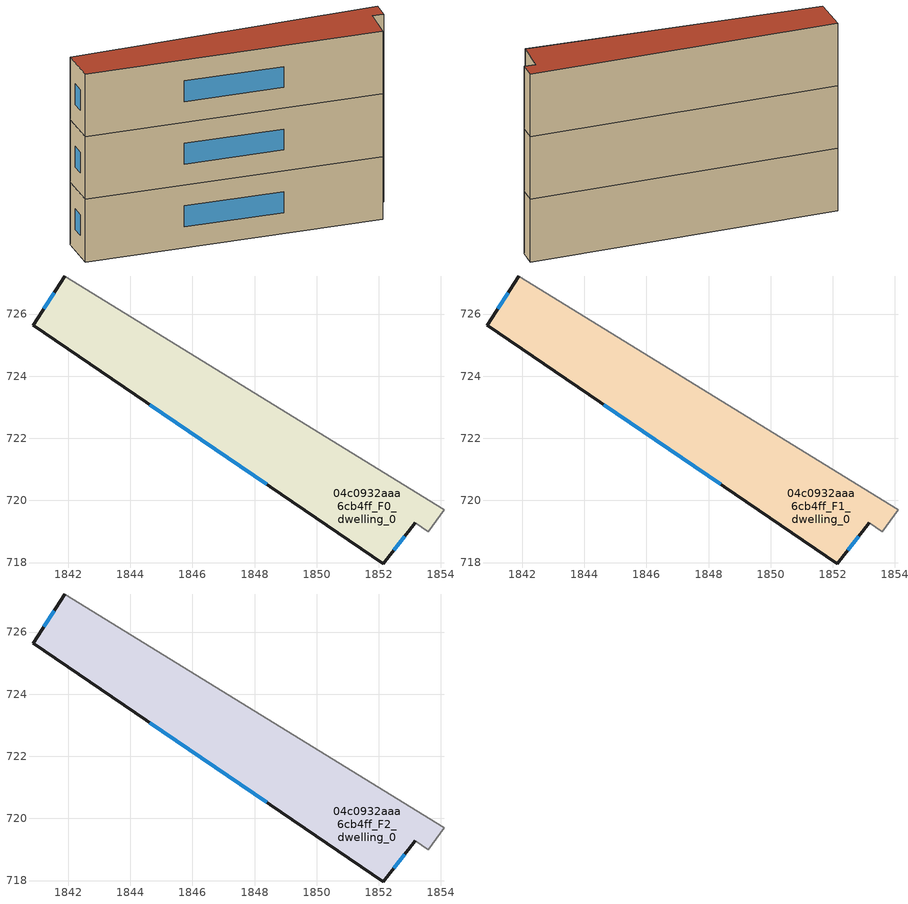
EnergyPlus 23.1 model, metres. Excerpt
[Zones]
04c0932aaa6cb4ff_F0_dwelling_0
 floor ground (EU_floor_Construction): 1854.1,719.7 1853.59,718.99 1853.17,719.29 1852.15,717.96 1840.87,725.64 1841.89,727.22 z0
 wall outside (EU_wall_Construction): 1841.89,727.22 1840.87,725.64 1852.15,717.96 1853.17,719.29 z0:3
 wall adiabatic (EU_wall_Construction): 1853.17,719.29 1853.59,718.99 1854.1,719.7 1841.89,727.22 z0:3
 window (EU_Window_Construction): 1844.63,723.08 1848.39,720.52 / 1841.55,726.69 1841.21,726.17 / 1852.49,718.4 1852.83,718.85 z1:2
04c0932aaa6cb4ff_F1_dwelling_0
 floor to 04c0932aaa6cb4ff_F0_dwelling_0 (EU_floor_Construction): 1854.1,719.7 1853.59,718.99 1853.17,719.29 1852.15,717.96 1840.87,725.64 1841.89,727.22 z3
 wall outside (EU_wall_Construction): 1841.89,727.22 1840.87,725.64 1852.15,717.96 1853.17,719.29 z3:6
 wall adiabatic (EU_wall_Construction): 1853.17,719.29 1853.59,718.99 1854.1,719.7 1841.89,727.22 z3:6
 window (EU_Window_Construction): 1844.63,723.08 1848.39,720.52 / 1841.55,726.69 1841.21,726.17 / 1852.49,718.4 1852.83,718.85 z4:5
04c0932aaa6cb4ff_F2_dwelling_0
 floor to 04c0932aaa6cb4ff_F1_dwelling_0 (EU_floor_Construction): 1854.1,719.7 1853.59,718.99 1853.17,719.29 1852.15,717.96 1840.87,725.64 1841.89,727.22 z6
 wall outside (EU_wall_Construction): 1841.89,727.22 1840.87,725.64 1852.15,717.96 1853.17,719.29 z6:9
 wall adiabatic (EU_wall_Construction): 1853.17,719.29 1853.59,718.99 1854.1,719.7 1841.89,727.22 z6:9
 window (EU_Window_Construction): 1844.63,723.08 1848.39,720.52 / 1841.55,726.69 1841.21,726.17 / 1852.49,718.4 1852.83,718.85 z7:8
 roof outside (EU_roof_Construction): 1853.59,718.99 1854.1,719.7 1841.89,727.22 1840.87,725.64 1852.15,717.96 1853.17,719.29 z9
[Building]
EU S2 Campaign: North Axis=0; Terrain=City; Solar Distribution=FullExterior
[Site:Location]
Bologna: Latitude=44.5; Longitude=11.25; Time Zone=1; Elevation=37
[SizingPeriod:WeatherFileDays]
AnnualSizingPeriod: Begin Month=1; Begin Day of Month=1; End Month=12; End Day of Month=31; Day of Week for Start Day=Monday; Use Weather File Daylight Saving Period=No; Use Weather File Rain and Snow Indicators=No
[MATERIAL]
EU_InternalMass_Material: Roughness=MediumRough; Thickness=0.1; Conductivity=1; Density=1800; Specific Heat=900; Thermal Absorptance=0.9; Solar Absorptance=0.7; Visible Absorptance=0.7
[MATERIAL:NOMASS] Roughness=MediumRough; Thermal Absorptance=0.9; Solar Absorptance=0.7; Visible Absorptance=0.7
Name | Thermal Resistance
EU_wall_NoMass | 0.937881
EU_roof_NoMass | 0.548572
EU_floor_NoMass | 0.71348
[WINDOWMATERIAL:SIMPLEGLAZINGSYSTEM]
EU_Window_SimpleGlazing: UFactor=4.25633; Solar Heat Gain Coefficient=0.85; Visible Transmittance=0.85
[CONSTRUCTION]
EU_wall_Construction: EU_wall_NoMass
EU_roof_Construction: EU_roof_NoMass
EU_floor_Construction: EU_floor_NoMass
EU_Window_Construction: EU_Window_SimpleGlazing
EU_InternalMass_Construction: EU_InternalMass_Material
[ZONE] Type=1; Multiplier=1; Ceiling Height=autocalculate; Floor Area=autocalculate; Part of Total Floor Area=Yes
Name | Volume
04c0932aaa6cb4ff_F0_dwelling_0 | 91.7974
04c0932aaa6cb4ff_F1_dwelling_0; 04c0932aaa6cb4ff_F2_dwelling_0 | 91.7966
[INTERNALMASS] Construction=EU_InternalMass_Construction; Surface Area=30.5989
Name | Zone or ZoneList
04c0932aaa6cb4ff_F0_dwelling_0_EU_InternalMass | 04c0932aaa6cb4ff_F0_dwelling_0
04c0932aaa6cb4ff_F1_dwelling_0_EU_InternalMass | 04c0932aaa6cb4ff_F1_dwelling_0
04c0932aaa6cb4ff_F2_dwelling_0_EU_InternalMass | 04c0932aaa6cb4ff_F2_dwelling_0
[OTHEREQUIPMENT] Fuel Type=Electricity; Design Level Calculation Method=Watts/Area; Power per Zone Floor Area=1; Fraction Latent=0; Fraction Radiant=0; Fraction Lost=0; Carbon Dioxide Generation Rate=0; EndUse Subcategory=EU_Step8_InternalGains
Name | Zone or ZoneList or Space or SpaceList | Schedule
EU_Step8_InternalGain_04c0932aaa6cb4ff_F0_dwelling_0_f000 | 04c0932aaa6cb4ff_F0_dwelling_0 | EU_Step8_GainSchedule_04c0932aaa6cb4ff_F0_dwelling_0_f000
EU_Step8_InternalGain_04c0932aaa6cb4ff_F1_dwelling_0_f000 | 04c0932aaa6cb4ff_F1_dwelling_0 | EU_Step8_GainSchedule_04c0932aaa6cb4ff_F1_dwelling_0_f000
EU_Step8_InternalGain_04c0932aaa6cb4ff_F2_dwelling_0_f000 | 04c0932aaa6cb4ff_F2_dwelling_0 | EU_Step8_GainSchedule_04c0932aaa6cb4ff_F2_dwelling_0_f000
[ZONEVENTILATION:DESIGNFLOWRATE] Schedule=EU_AlwaysOn; Design Flow Rate Calculation Method=AirChanges/Hour; Air Changes per Hour=0.687892; Ventilation Type=Natural; Fan Pressure Rise=0; Fan Total Efficiency=1; Constant Term Coefficient=1; Temperature Term Coefficient=0; Velocity Term Coefficient=0; Velocity Squared Term Coefficient=0; Minimum Indoor Temperature=-100; Maximum Indoor Temperature=100; Delta Temperature=-100; Minimum Outdoor Temperature=-100; Maximum Outdoor Temperature=100; Maximum Wind Speed=40
Name | Zone or ZoneList or Space or SpaceList
EU_ConstantAir_04c0932aaa6cb4ff_F0_dwelling_0 | 04c0932aaa6cb4ff_F0_dwelling_0
EU_ConstantAir_04c0932aaa6cb4ff_F1_dwelling_0 | 04c0932aaa6cb4ff_F1_dwelling_0
EU_ConstantAir_04c0932aaa6cb4ff_F2_dwelling_0 | 04c0932aaa6cb4ff_F2_dwelling_0
[HVACTEMPLATE:THERMOSTAT] Constant Heating Setpoint=20; Constant Cooling Setpoint=50
EU_HeatOnly_04c0932aaa6cb4ff_F0_dwelling_0; EU_HeatOnly_04c0932aaa6cb4ff_F1_dwelling_0; EU_HeatOnly_04c0932aaa6cb4ff_F2_dwelling_0
[HVACTEMPLATE:ZONE:IDEALLOADSAIRSYSTEM] System Availability Schedule=EU_AlwaysOn; Maximum Heating Supply Air Temperature=50; Minimum Cooling Supply Air Temperature=13; Maximum Heating Supply Air Humidity Ratio=0.0156; Minimum Cooling Supply Air Humidity Ratio=0.0077; Heating Limit=NoLimit; Cooling Limit=NoLimit; Heating Availability Schedule=EU_AlwaysOn; Cooling Availability Schedule=EU_CoolingOff; Dehumidification Control Type=ConstantSensibleHeatRatio; Cooling Sensible Heat Ratio=0.7; Dehumidification Setpoint=60; Humidification Control Type=None; Humidification Setpoint=30; Outdoor Air Method=None; Outdoor Air Flow Rate per Person=0.00944; Outdoor Air Flow Rate per Zone Floor Area=0; Outdoor Air Flow Rate per Zone=0; Demand Controlled Ventilation Type=None; Outdoor Air Economizer Type=NoEconomizer; Heat Recovery Type=None; Sensible Heat Recovery Effectiveness=0.7; Latent Heat Recovery Effectiveness=0.65
Name | Template Thermostat
04c0932aaa6cb4ff_F0_dwelling_0 | EU_HeatOnly_04c0932aaa6cb4ff_F0_dwelling_0
04c0932aaa6cb4ff_F1_dwelling_0 | EU_HeatOnly_04c0932aaa6cb4ff_F1_dwelling_0
04c0932aaa6cb4ff_F2_dwelling_0 | EU_HeatOnly_04c0932aaa6cb4ff_F2_dwelling_0
[SIZING:ZONE] Zone Cooling Design Supply Air Temperature Input Method=SupplyAirTemperature; Zone Cooling Design Supply Air Temperature=13; Zone Heating Design Supply Air Temperature Input Method=SupplyAirTemperature; Zone Heating Design Supply Air Temperature=50; Zone Cooling Design Supply Air Humidity Ratio=0.008; Zone Heating Design Supply Air Humidity Ratio=0.008; Cooling Design Air Flow Method=DesignDay; Cooling Design Air Flow Rate=0; Cooling Minimum Air Flow per Zone Floor Area=0.000762; Cooling Minimum Air Flow=0; Cooling Minimum Air Flow Fraction=0.2; Heating Design Air Flow Method=DesignDay; Heating Design Air Flow Rate=0; Heating Maximum Air Flow per Zone Floor Area=0.002032; Heating Maximum Air Flow=0.141576; Heating Maximum Air Flow Fraction=0.3; Account for Dedicated Outdoor Air System=No; Dedicated Outdoor Air System Control Strategy=NeutralSupplyAir; Dedicated Outdoor Air Low Setpoint Temperature for Design=autosize; Dedicated Outdoor Air High Setpoint Temperature for Design=autosize; Zone Load Sizing Method=Sensible Load Only No Latent Load; Zone Latent Cooling Design Supply Air Humidity Ratio Input Method=HumidityRatioDifference; Zone Cooling Design Supply Air Humidity Ratio Difference=0.005; Zone Latent Heating Design Supply Air Humidity Ratio Input Method=HumidityRatioDifference; Zone Humidification Design Supply Air Humidity Ratio Difference=0.005
04c0932aaa6cb4ff_F0_dwelling_0; 04c0932aaa6cb4ff_F1_dwelling_0; 04c0932aaa6cb4ff_F2_dwelling_0
[SCHEDULE:CONSTANT]
Name | Hourly Value
EU_AlwaysOn | 1
EU_CoolingOff | 0
[SCHEDULE:FILE] Column Number=1; Rows to Skip at Top=0; Number of Hours of Data=8760; Column Separator=Comma; Interpolate to Timestep=No; Minutes per Item=60; Adjust Schedule for Daylight Savings=Yes
Name | File
EU_Step8_GainSchedule_04c0932aaa6cb4ff_F0_dwelling_0_f000 | ../../schedules/04c0932aaa6cb4ff/04c0932aaa6cb4ff_F0_dwelling_0_f000_gain.csv
EU_Step8_GainSchedule_04c0932aaa6cb4ff_F1_dwelling_0_f000 | ../../schedules/04c0932aaa6cb4ff/04c0932aaa6cb4ff_F1_dwelling_0_f000_gain.csv
EU_Step8_GainSchedule_04c0932aaa6cb4ff_F2_dwelling_0_f000 | ../../schedules/04c0932aaa6cb4ff/04c0932aaa6cb4ff_F2_dwelling_0_f000_gain.csv
